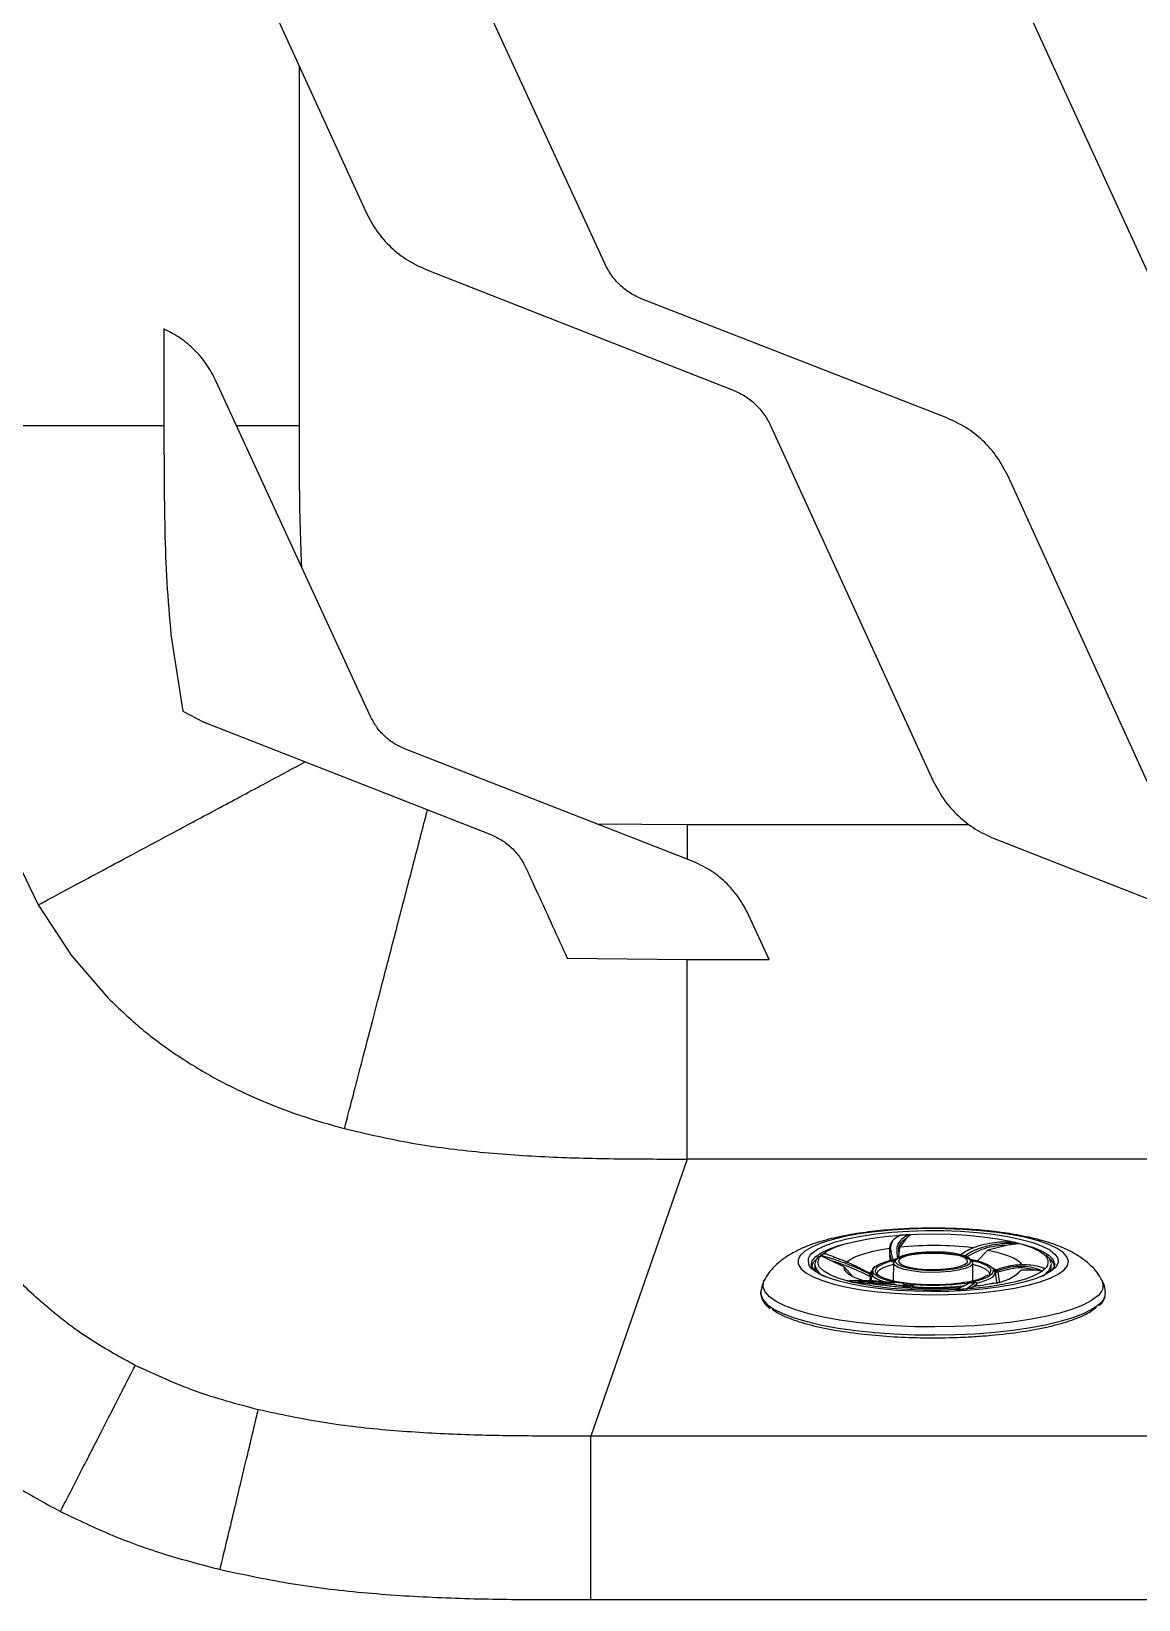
# Model space of a CAD drawing. Extents: x 1076 to 1148, y 508 to 635.
# Drawn here: x 1083.63 to 1090.05, y 539.03 to 548.12 of the extents above; entities that cross this region are included whole.
import ezdxf

# ---------------------------------------------------------------- set-up
doc = ezdxf.new("R2010")
doc.units = 0
doc.header["$MEASUREMENT"] = 0
doc.layers.add('1', color=4, linetype='Continuous')

# ---------------------------------------------------------------- blocks, each defined once
blk = doc.blocks.new('2026 TX')
at = {"layer": '1', "color": 3}
for p, q in [((8.8681, 29.3319), (9.8107, 27.2725)), ((11.1934, 26.9761), (10.2421, 29.0426)), ((13.573, 28.6008), (14.5729, 26.4162)), ((9.423, 28.1195), (9.4227, 26.0363)), ((10.1634, 26.9394), (11.9374, 26.2429)), ((13.176, 26.0819), (11.4114, 26.7699)), ((8.6392, 26.5972), (8.6391, 26.0364)), ((9.834, 24.3555), (8.9405, 26.2963)), ((9.4227, 26.0363), (9.4227, 25.8951)), ((12.1551, 26.0373), (13.0977, 23.9778)), ((14.4762, 23.67), (13.5291, 25.7479)), ((8.6795, 24.8261), (8.7492, 24.3824)), ((8.7492, 24.3824), (8.8666, 24.321)), ((8.8666, 24.321), (10.5328, 23.6669)), ((11.6961, 23.5157), (10.0388, 24.1618)), ((11.1459, 23.7302), (11.6707, 23.7265)), ((11.6707, 23.7265), (13.302, 23.7265)), ((11.6707, 23.7265), (11.6707, 23.5256)), ((13.4504, 23.6448), (15.2359, 22.9438)), ((7.7428, 23.6056), (7.9092, 23.2596)), ((7.9092, 23.2596), (8.1006, 22.9682)), ((12.1458, 22.9429), (12.0277, 23.202)), ((12.029, 23.1993), (12.029, 23.1993)), ((12.029, 23.1993), (12.029, 23.1993)), ((8.1006, 22.9682), (8.3161, 22.719)), ((10.9765, 22.951), (11.6707, 22.9429)), ((11.6707, 22.9429), (12.1458, 22.9429)), ((11.6707, 21.7871), (11.1125, 20.1813)), ((19.4394, 21.7871), (11.6707, 21.7871)), ((12.8508, 21.2728), (12.843, 21.2722)), ((12.8985, 21.2198), (12.9033, 21.2767)), ((12.9406, 21.3274), (12.9033, 21.2767)), ((13.5302, 21.2883), (13.4147, 21.2592)), ((12.3924, 21.1723), (12.3921, 21.1769)), ((12.4118, 21.1745), (12.4127, 21.183)), ((12.4118, 21.1745), (12.4118, 21.1544)), ((12.5806, 21.1618), (12.4937, 21.2035)), ((12.5189, 21.2175), (12.5254, 21.2194)), ((12.8434, 21.2614), (12.8434, 21.2209)), ((12.8465, 21.2209), (12.847, 21.1975)), ((12.8668, 21.186), (12.8658, 21.0809)), ((12.8781, 21.2067), (12.8667, 21.2036)), ((12.8874, 21.2486), (12.8906, 21.2091)), ((12.8974, 21.2397), (12.8965, 21.2172)), ((13.3279, 21.0807), (13.3269, 21.186)), ((13.3497, 21.1929), (13.4147, 21.2592)), ((13.7819, 21.1544), (13.7819, 21.1745)), ((12.4118, 21.1544), (12.4168, 21.1342)), ((12.5806, 21.1618), (12.628, 21.1112)), ((12.7312, 21.0825), (12.7347, 21.105)), ((12.7373, 21.1376), (12.7341, 21.1233)), ((12.7389, 21.136), (12.7364, 21.1289)), ((12.7383, 21.0824), (12.7413, 21.1013)), ((12.7408, 21.1412), (12.7389, 21.136)), ((12.7478, 21.1378), (12.746, 21.134)), ((12.746, 21.134), (12.7491, 21.1269)), ((12.7491, 21.1269), (12.7545, 21.1229)), ((13.4446, 21.1521), (13.4392, 21.1561)), ((13.4446, 21.1521), (13.4477, 21.145)), ((13.4458, 21.1412), (13.4477, 21.145)), ((13.4585, 21.1275), (13.4573, 21.1325)), ((13.468, 21.0645), (13.4585, 21.1275)), ((13.472, 21.1319), (13.4819, 21.0672)), ((13.575, 21.1145), (13.6082, 21.1423)), ((13.6863, 21.1441), (13.6082, 21.1423)), ((14.0758, 21.0847), (14.0769, 21.0824)), ((12.1006, 21.0305), (12.0981, 21.0192)), ((12.7339, 21.0702), (12.7131, 21.0755)), ((12.8041, 21.0552), (12.7221, 21.0657)), ((12.7361, 21.0689), (12.7372, 21.0755)), ((12.8731, 21.0691), (12.8451, 21.0732)), ((12.9285, 21.0648), (12.9408, 21.0626)), ((12.9602, 21.0478), (12.9305, 21.0516)), ((12.9678, 21.0596), (12.9408, 21.0626)), ((12.9678, 21.0596), (12.9759, 21.0592)), ((12.9759, 21.0592), (12.9846, 21.0588)), ((13.2775, 21.0666), (13.2917, 21.068)), ((13.3155, 21.0723), (13.2917, 21.068)), ((13.3155, 21.0723), (13.327, 21.0754)), ((13.3399, 21.048), (13.3253, 21.045)), ((13.3503, 21.0509), (13.3503, 21.0637)), ((14.096, 21.012), (14.0957, 21.0183)), ((18.4475, 20.1813), (11.1125, 20.1813)), ((11.1125, 19.2342), (18.4434, 19.2342))]:
    blk.add_line(p, q, dxfattribs=at)
at = {"layer": '1', "color": 3, "flags": 128}
for points in [[(13.8552, 21.144), (13.875, 21.1691), (13.8809, 21.1946), (13.8728, 21.2201), (13.8508, 21.2451), (13.8154, 21.2692), (13.7672, 21.2919), (13.707, 21.3128), (13.6359, 21.3316), (13.5552, 21.3479), (13.4663, 21.3614), (13.3709, 21.372), (13.2705, 21.3793), (13.1671, 21.3833), (13.0624, 21.3838), (12.9583, 21.381), (12.8566, 21.3748), (12.7593, 21.3654), (12.668, 21.3529), (12.5843, 21.3375), (12.5098, 21.3195), (12.4458, 21.2993), (12.3934, 21.2771), (12.3535, 21.2535), (12.3269, 21.2287), (12.314, 21.2033), (12.3151, 21.1778), (12.3302, 21.1525), (12.3589, 21.1279), (12.4008, 21.1044), (12.4552, 21.0826), (12.5209, 21.0627), (12.597, 21.0451), (12.682, 21.0301), (12.7743, 21.0181), (12.8725, 21.0091), (12.9746, 21.0035), (13.0789, 21.0012), (13.1836, 21.0023), (13.2867, 21.0068), (13.3864, 21.0147), (13.4809, 21.0257), (13.5686, 21.0397), (13.6478, 21.0564), (13.7173, 21.0755), (13.7756, 21.0968), (13.8219, 21.1197), (13.8552, 21.144)], [(12.395, 21.241), (12.4275, 21.2644), (12.473, 21.2865), (12.5307, 21.3068), (12.5993, 21.3249), (12.6777, 21.3406), (12.7642, 21.3534), (12.8572, 21.3632), (12.9548, 21.3697), (13.0552, 21.3729), (13.1565, 21.3725), (13.2565, 21.3688), (13.3535, 21.3617), (13.4454, 21.3514), (13.5306, 21.338), (13.6073, 21.3219), (13.6741, 21.3033), (13.7297, 21.2826), (13.7729, 21.2603), (13.7746, 21.2592)], [(12.3921, 21.1769), (12.3967, 21.1965), (12.4152, 21.2206), (12.4476, 21.2439), (12.4933, 21.2657), (12.5512, 21.2858), (12.6029, 21.2997)], [(12.4516, 21.2322), (12.4837, 21.2547), (12.529, 21.2758), (12.5863, 21.295), (12.6545, 21.3121), (12.7321, 21.3265), (12.8175, 21.338), (12.9089, 21.3463), (13.0043, 21.3514), (13.1016, 21.3529), (13.1988, 21.351), (13.2939, 21.3457), (13.3848, 21.337), (13.4695, 21.3252), (13.5463, 21.3105), (13.6135, 21.2932), (13.6697, 21.2738), (13.7137, 21.2525), (13.7404, 21.2337)], [(12.5946, 21.1891), (12.5972, 21.1916), (12.6155, 21.2055), (12.6402, 21.2187), (12.6709, 21.2311), (12.7074, 21.2426), (12.749, 21.253), (12.7952, 21.2622), (12.8455, 21.27)], [(13.5908, 21.2997), (13.6159, 21.2933), (13.6785, 21.2741), (13.7292, 21.2529), (13.767, 21.2301), (13.7912, 21.2063), (13.8013, 21.1819), (13.8015, 21.1757)], [(12.4151, 21.2018), (12.3988, 21.182), (12.3921, 21.1582)], [(13.7623, 21.175), (13.7531, 21.159), (13.7277, 21.136), (13.6889, 21.1141), (13.6375, 21.0939), (13.5746, 21.0757), (13.5014, 21.0599), (13.4197, 21.0469), (13.3311, 21.037), (13.2375, 21.0303), (13.1409, 21.027), (13.0433, 21.0271), (12.9469, 21.0308), (12.8537, 21.0378), (12.7657, 21.0481), (12.6847, 21.0613), (12.6125, 21.0774), (12.5506, 21.0958), (12.5004, 21.1162), (12.4629, 21.1382), (12.4389, 21.1613), (12.4308, 21.1765)], [(12.77, 21.1165), (12.7699, 21.1242), (12.7803, 21.1407), (12.8045, 21.1563), (12.8415, 21.1704), (12.8667, 21.1772)], [(13.3108, 21.1653), (13.2831, 21.1529), (13.2436, 21.1427), (13.1949, 21.1351), (13.1401, 21.1307), (13.0825, 21.1298), (13.0259, 21.1325), (12.9737, 21.1385), (12.9292, 21.1474), (12.8953, 21.1588), (12.874, 21.1719), (12.8668, 21.1859), (12.874, 21.1999), (12.8952, 21.213), (12.929, 21.2244), (12.9734, 21.2333), (13.0256, 21.2393), (13.0823, 21.242), (13.1398, 21.2411), (13.1947, 21.2368), (13.2434, 21.2292), (13.2829, 21.219), (13.3107, 21.2066), (13.3251, 21.193), (13.3251, 21.1789), (13.3108, 21.1653)], [(12.8922, 21.2153), (12.8785, 21.2022), (12.8775, 21.1911)], [(12.8775, 21.1911), (12.8785, 21.1888), (12.8923, 21.1757), (12.9189, 21.1639), (12.9566, 21.1541), (13.0032, 21.1469), (13.0557, 21.1427), (13.1108, 21.1419), (13.165, 21.1444), (13.2149, 21.1502), (13.2574, 21.1588), (13.2898, 21.1697), (13.31, 21.1822), (13.3168, 21.1936)], [(13.3161, 21.2002), (13.31, 21.2089), (13.2896, 21.2215), (13.2572, 21.2323), (13.2147, 21.2409), (13.1647, 21.2467), (13.1105, 21.2492), (13.0555, 21.2483), (13.003, 21.2441), (12.9565, 21.2369), (12.9187, 21.2271), (12.8922, 21.2153)], [(13.2828, 21.1776), (13.2958, 21.1905), (13.294, 21.2038), (13.2775, 21.2165), (13.2477, 21.2276), (13.2067, 21.2363), (13.1575, 21.2421), (13.1038, 21.2443), (13.0496, 21.243), (12.999, 21.2381), (12.9555, 21.2301), (12.9226, 21.2195), (12.9026, 21.2071), (12.897, 21.1939), (12.9062, 21.1808), (12.9295, 21.1688), (12.9653, 21.1588), (13.0108, 21.1515), (13.0627, 21.1474), (13.1171, 21.147), (13.1701, 21.1501), (13.2176, 21.1566), (13.2561, 21.166), (13.2828, 21.1776)], [(13.3168, 21.1936), (13.3169, 21.1956), (13.3161, 21.2002)], [(13.327, 21.1772), (13.3271, 21.1772), (13.3704, 21.1643), (13.4018, 21.1494), (13.4198, 21.1333), (13.4237, 21.1166), (13.4237, 21.1165)], [(13.4147, 21.2592), (13.4594, 21.2496), (13.4993, 21.2388), (13.5338, 21.227), (13.5626, 21.2143), (13.5852, 21.2008), (13.6012, 21.1868), (13.6091, 21.1757)], [(13.7746, 21.2592), (13.803, 21.2367), (13.8193, 21.2123), (13.8216, 21.1876), (13.8098, 21.163), (13.8051, 21.1575)], [(13.7811, 21.1825), (13.7816, 21.1793), (13.7819, 21.1745)], [(14.0509, 20.994), (14.0146, 20.9669), (13.9654, 20.941), (13.904, 20.9167), (13.8312, 20.8944), (13.7482, 20.8743), (13.656, 20.8568), (13.556, 20.842), (13.4495, 20.8302), (13.3381, 20.8216), (13.2232, 20.8163), (13.1067, 20.8143), (12.9899, 20.8157), (12.8747, 20.8205), (12.7626, 20.8286), (12.6552, 20.8398), (12.554, 20.8541), (12.4604, 20.8712), (12.3757, 20.8908), (12.3012, 20.9128), (12.2378, 20.9368), (12.1865, 20.9624), (12.1479, 20.9894), (12.1227, 21.0173), (12.1112, 21.0456), (12.1135, 21.0742), (12.1183, 21.0856)], [(13.8051, 21.1575), (13.7841, 21.1391), (13.745, 21.1163), (13.6933, 21.0951), (13.63, 21.0758), (13.5563, 21.0588), (13.4737, 21.0446), (13.3837, 21.0332), (13.2881, 21.0251), (13.1889, 21.0202), (13.0878, 21.0188), (12.9869, 21.0208), (12.8882, 21.0263), (12.7935, 21.035), (12.7047, 21.0469), (12.6236, 21.0617), (12.5516, 21.0791), (12.4903, 21.0987), (12.4408, 21.1203), (12.404, 21.1433), (12.397, 21.1492)], [(12.689, 21.0825), (12.6598, 21.0927), (12.6311, 21.1054), (12.6085, 21.1189), (12.5925, 21.1329), (12.5831, 21.1472), (12.5806, 21.1618)], [(13.7768, 21.1342), (13.7782, 21.137), (13.7819, 21.1544)], [(12.0981, 21.0192), (12.0984, 21.002), (12.1101, 20.9733), (12.1356, 20.945), (12.1747, 20.9178), (12.2266, 20.8918), (12.2908, 20.8675), (12.3663, 20.8452), (12.4521, 20.8253), (12.5469, 20.808), (12.6494, 20.7935), (12.7583, 20.7821), (12.8718, 20.774), (12.9885, 20.7692), (13.1068, 20.7677), (13.2249, 20.7697), (13.3412, 20.7751), (13.4541, 20.7838), (13.5619, 20.7958), (13.6633, 20.8107), (13.7566, 20.8285), (13.8408, 20.8488), (13.9144, 20.8714), (13.9766, 20.896), (14.0265, 20.9223), (14.0633, 20.9497)]]:
    blk.add_lwpolyline(points, dxfattribs=at)
at = {"layer": '1', "color": 3}
for centre, radius, start, end in [((13.0962, 19.2846), 2.0015, 83.38021, 95.53105), ((13.0877, 18.8558), 2.496, 92.85544, 94.20268), ((13.3274, 20.3235), 1.0099, 74.66103, 77.124), ((12.4285, 21.1958), 0.0562, 126.51554, 235.91277), ((12.499, 21.1902), 0.0886, 190.21002, 252.56692), ((12.4793, 21.1901), 0.0504, 123.42977, 195.71703), ((12.54, 21.1379), 0.1271, 125.83413, 135.65271), ((13.6837, 21.1999), 0.1014, 291.72928, 345.49378), ((13.7095, 21.1887), 0.0546, 345.4993, 55.4831), ((13.7376, 21.1535), 0.0641, 4.18084, 58.25263), ((12.7529, 21.1351), 0.0284, 195.11256, 211.85946), ((12.7637, 21.1372), 0.0275, 195.11238, 211.85954), ((13.4208, 21.3351), 0.2688, 276.24754, 314.18075), ((13.4299, 21.1341), 0.0275, 15.11238, 31.8596), ((13.4739, 21.1025), 0.0295, 93.86119, 121.70438), ((13.4408, 21.1318), 0.0284, 15.1122, 31.85968), ((13.6537, 21.2412), 0.1271, 305.83422, 315.65167), ((12.8662, 22.0557), 1.0099, 254.66104, 257.12422), ((13.0742, 22.1946), 1.1461, 263.11585, 264.50759), ((13.106, 23.5234), 2.496, 272.85544, 274.20268), ((14.0101, 21.0541), 0.0726, 304.21934, 22.98893), ((14.0142, 21.0153), 0.0819, 306.80952, 357.68004)]:
    blk.add_arc(centre, radius, start, end, dxfattribs=at)
for points, knots in [([(9.8107, 27.2725), (9.8301, 27.2356), (9.8689, 27.1621), (9.9523, 27.0691), (10.0499, 26.9911), (10.1255, 26.9567), (10.1634, 26.9394)], [0, 0, 0, 0, 0.25107, 0.500127, 0.749119, 1, 1, 1, 1]), ([(11.4114, 26.7699), (11.3879, 26.7806), (11.3412, 26.8019), (11.2809, 26.8502), (11.2293, 26.9077), (11.2054, 26.9532), (11.1934, 26.9761)], [0, 0, 0, 0, 0.250886, 0.499879, 0.748935, 1, 1, 1, 1]), ([(8.9405, 26.2963), (8.9237, 26.3287), (8.8901, 26.3932), (8.8189, 26.4762), (8.7359, 26.5471), (8.6715, 26.5805), (8.6392, 26.5972)], [0, 0, 0, 0, 0.2513216, 0.5006285, 0.7496363, 1, 1, 1, 1]), ([(11.9374, 26.2429), (11.9608, 26.2322), (12.0074, 26.211), (12.0677, 26.1628), (12.1192, 26.1054), (12.1431, 26.06), (12.1551, 26.0373)], [0, 0, 0, 0, 0.250872, 0.499859, 0.748918, 1, 1, 1, 1]), ([(13.5291, 25.7479), (13.5097, 25.7849), (13.471, 25.8586), (13.3874, 25.9519), (13.2897, 26.0301), (13.214, 26.0646), (13.176, 26.0819)], [0, 0, 0, 0, 0.25107, 0.50012, 0.749109, 1, 1, 1, 1]), ([(8.6391, 26.0364), (8.5579, 26.0364), (8.3958, 26.0365), (8.1751, 26.0365), (7.9761, 26.0365), (7.8032, 26.0366), (7.6587, 26.0366), (7.5463, 26.0366), (7.4651, 26.0366), (7.4419, 26.0366), (7.4303, 26.0366)], [0, 0, 0, 0, 0.124521, 0.248627, 0.372593, 0.496685, 0.621178, 0.746353, 0.872514, 1, 1, 1, 1]), ([(8.6391, 26.0364), (8.6391, 25.936), (8.639, 25.734), (8.643, 25.4312), (8.6531, 25.1278), (8.6707, 24.9267), (8.6795, 24.8261)], [0, 0, 0, 0, 0.248754, 0.500017, 0.750018, 1, 1, 1, 1]), ([(9.4227, 26.0363), (9.3617, 26.0363), (9.2401, 26.0363), (9.12, 26.0363), (9.0602, 26.0364)], [0, 0, 0, 0, 0.501886, 1, 1, 1, 1]), ([(9.4227, 25.8951), (9.4228, 25.7828), (9.4231, 25.5581), (9.4313, 25.3337), (9.4354, 25.2214)], [0, 0, 0, 0, 0.500006, 1, 1, 1, 1]), ([(10.0388, 24.1618), (10.0167, 24.1718), (9.9728, 24.1918), (9.9162, 24.2372), (9.8677, 24.2913), (9.8453, 24.334), (9.834, 24.3555)], [0, 0, 0, 0, 0.2508846, 0.4998783, 0.7489345, 1, 1, 1, 1]), ([(7.9092, 23.2596), (7.9318, 23.2717), (7.9769, 23.2958), (8.0987, 23.3611), (8.2555, 23.445), (8.4471, 23.5475), (8.668, 23.6658), (8.9138, 23.7974), (9.1788, 23.9393), (9.3648, 24.0388), (9.4581, 24.0888)], [0, 0, 0, 0, 0.12683, 0.25232, 0.376912, 0.501004, 0.624977, 0.749206, 0.874077, 1, 1, 1, 1]), ([(13.0977, 23.9778), (13.1172, 23.941), (13.1559, 23.8675), (13.2394, 23.7745), (13.337, 23.6965), (13.4125, 23.662), (13.4504, 23.6448)], [0, 0, 0, 0, 0.25106, 0.500118, 0.749115, 1, 1, 1, 1]), ([(9.6857, 21.9633), (9.694, 21.9954), (9.7106, 22.0593), (9.7512, 22.2153), (9.8016, 22.409), (9.8617, 22.64), (9.9298, 22.9017), (10.0044, 23.1886), (10.0839, 23.4942), (10.1387, 23.7049), (10.1663, 23.8108)], [0, 0, 0, 0, 0.126489, 0.251713, 0.37612, 0.50012, 0.624105, 0.748469, 0.873619, 1, 1, 1, 1]), ([(10.5328, 23.6669), (10.5547, 23.6568), (10.5985, 23.6369), (10.6551, 23.5917), (10.7035, 23.5377), (10.726, 23.4951), (10.7373, 23.4737)], [0, 0, 0, 0, 0.250872, 0.499858, 0.748917, 1, 1, 1, 1]), ([(10.7373, 23.4737), (10.7373, 23.4737), (10.7373, 23.4737), (10.7373, 23.4737), (10.7373, 23.4737), (10.7373, 23.4737), (10.7374, 23.4734), (10.7378, 23.4726), (10.7393, 23.4692), (10.7453, 23.4561), (10.7678, 23.407), (10.846, 23.2362), (10.9196, 23.0753), (10.9765, 22.951)], [0, 0, 0, 0, 0.000001, 0.000005, 0.00002, 0.000079, 0.000315, 0.001255, 0.004986, 0.019655, 0.076319, 0.28685, 1, 1, 1, 1]), ([(12.0277, 23.202), (12.0095, 23.2367), (11.9731, 23.3059), (11.8947, 23.3935), (11.8029, 23.467), (11.7318, 23.4994), (11.6961, 23.5157)], [0, 0, 0, 0, 0.251069, 0.50012, 0.74911, 1, 1, 1, 1]), ([(11.6707, 21.7871), (11.6707, 21.8087), (11.6707, 21.8517), (11.6707, 21.9485), (11.6707, 22.0665), (11.6707, 22.2065), (11.6707, 22.3658), (11.6707, 22.543), (11.6707, 22.735), (11.6707, 22.8736), (11.6707, 22.9429)], [0, 0, 0, 0, 0.126995, 0.252976, 0.378185, 0.502841, 0.627151, 0.751315, 0.875532, 1, 1, 1, 1]), ([(8.3161, 22.719), (8.3796, 22.6584), (8.5066, 22.5372), (8.7199, 22.3812), (8.9463, 22.245), (9.1847, 22.1307), (9.4315, 22.0354), (9.6009, 21.9874), (9.6857, 21.9633)], [0, 0, 0, 0, 0.166658, 0.333302, 0.499953, 0.666632, 0.83332, 1, 1, 1, 1]), ([(9.6857, 21.9633), (9.8155, 21.9332), (10.0752, 21.8729), (10.4724, 21.8243), (10.8712, 21.7971), (11.271, 21.7874), (11.5375, 21.7872), (11.6707, 21.7871)], [0, 0, 0, 0, 0.199958, 0.399948, 0.599955, 0.799973, 1, 1, 1, 1]), ([(13.0968, 21.3867), (13.0614, 21.3863), (13.0118, 21.3859), (12.9396, 21.3831), (12.8794, 21.3797), (12.8098, 21.3742), (12.7397, 21.3669), (12.6699, 21.3576), (12.602, 21.3465), (12.5371, 21.3334), (12.4747, 21.3181), (12.4148, 21.3003), (12.3555, 21.2786), (12.2981, 21.2522), (12.2424, 21.2192), (12.19, 21.1785), (12.1444, 21.1312), (12.125, 21.0969), (12.116, 21.0809)], [0, 0, 0, 0, 0.082753, 0.115877, 0.170516, 0.226436, 0.285656, 0.34656, 0.408534, 0.471107, 0.534055, 0.599829, 0.666639, 0.739157, 0.806566, 0.870871, 0.939913, 1, 1, 1, 1]), ([(14.0777, 21.0809), (14.0725, 21.0907), (14.0603, 21.1137), (14.0309, 21.1509), (13.9879, 21.1922), (13.9332, 21.2312), (13.8703, 21.2649), (13.8021, 21.2927), (13.7301, 21.3153), (13.6571, 21.3334), (13.5849, 21.3477), (13.5115, 21.3595), (13.4357, 21.369), (13.3603, 21.3763), (13.2918, 21.3811), (13.2271, 21.3843), (13.164, 21.3863), (13.1197, 21.3865), (13.0968, 21.3867)], [0, 0, 0, 0, 0.036962, 0.087016, 0.143723, 0.215325, 0.291376, 0.373072, 0.456604, 0.531238, 0.59724, 0.664444, 0.730598, 0.792971, 0.851817, 0.89635, 0.946702, 1, 1, 1, 1]), ([(8.4726, 20.5916), (8.3883, 20.6374), (8.2196, 20.7291), (7.9882, 20.9011), (7.7754, 21.0957), (7.6547, 21.2448), (7.5943, 21.3194)], [0, 0, 0, 0, 0.2500147, 0.500014, 0.7500026, 1, 1, 1, 1]), ([(12.8684, 21.3208), (12.8604, 21.3116), (12.8456, 21.2947), (12.8421, 21.2608), (12.8467, 21.2267), (12.8544, 21.2019), (12.8582, 21.1897)], [0, 0, 0, 0, 0.3185328, 0.5847985, 0.7954693, 1, 1, 1, 1]), ([(12.8531, 21.2568), (12.8527, 21.2651), (12.8518, 21.2809), (12.8565, 21.3006), (12.869, 21.3253), (12.89, 21.3369), (12.9048, 21.3451)], [0, 0, 0, 0, 0.195125, 0.370019, 0.557188, 1, 1, 1, 1]), ([(12.8684, 21.3208), (12.87, 21.3226), (12.8745, 21.3276), (12.8822, 21.3339), (12.8904, 21.3392), (12.8961, 21.3422), (12.8999, 21.3438), (12.9024, 21.3446), (12.9039, 21.345), (12.9046, 21.3451), (12.9048, 21.3451)], [0, 0, 0, 0, 0.191793, 0.51957, 0.729701, 0.856735, 0.930021, 0.970711, 0.992633, 1, 1, 1, 1]), ([(12.9634, 21.3487), (12.9629, 21.3486), (12.9617, 21.3482), (12.9582, 21.347), (12.9474, 21.3431), (12.9247, 21.3323), (12.8978, 21.307), (12.8843, 21.2776), (12.8869, 21.2526), (12.8874, 21.2486)], [0, 0, 0, 0, 0.009093, 0.024289, 0.07281, 0.238496, 0.548418, 0.927319, 1, 1, 1, 1]), ([(12.9406, 21.3274), (12.9226, 21.3149), (12.8945, 21.2954), (12.8966, 21.2544), (12.8974, 21.2397)], [0, 0, 0, 0, 0.641804, 1, 1, 1, 1]), ([(12.9634, 21.3487), (12.9635, 21.3487), (12.9637, 21.3487), (12.9641, 21.3487), (12.9644, 21.3486), (12.9647, 21.3485), (12.9649, 21.3482), (12.9645, 21.347), (12.9593, 21.3422), (12.9506, 21.3356), (12.9431, 21.3295), (12.9406, 21.3274)], [0, 0, 0, 0, 0.005501, 0.011055, 0.016084, 0.02158, 0.030977, 0.060324, 0.195274, 0.730604, 1, 1, 1, 1]), ([(13.2511, 21.2295), (13.2651, 21.2395), (13.287, 21.2551), (13.3215, 21.2707), (13.3501, 21.2816), (13.3885, 21.293), (13.4375, 21.3027), (13.4956, 21.3084), (13.5342, 21.3081), (13.5525, 21.3079)], [0, 0, 0, 0, 0.174369, 0.273947, 0.372869, 0.471208, 0.655752, 0.836402, 1, 1, 1, 1]), ([(13.5946, 21.2974), (13.5937, 21.2974), (13.5913, 21.2975), (13.5842, 21.2979), (13.5618, 21.2986), (13.5107, 21.2982), (13.4286, 21.2887), (13.3435, 21.2651), (13.2969, 21.2358), (13.2787, 21.2245)], [0, 0, 0, 0, 0.007777, 0.020773, 0.062269, 0.203971, 0.469029, 0.79308, 1, 1, 1, 1]), ([(13.5302, 21.2883), (13.4826, 21.2845), (13.3949, 21.2775), (13.3247, 21.2377), (13.2926, 21.2196)], [0, 0, 0, 0, 0.543658, 1, 1, 1, 1]), ([(13.5946, 21.2974), (13.5947, 21.2973), (13.5948, 21.2973), (13.5949, 21.2972), (13.5949, 21.2971), (13.5947, 21.297), (13.594, 21.2967), (13.5904, 21.296), (13.5749, 21.2942), (13.554, 21.2918), (13.5362, 21.2892), (13.5302, 21.2883)], [0, 0, 0, 0, 0.005501, 0.011055, 0.016084, 0.02158, 0.030977, 0.060324, 0.195274, 0.730604, 1, 1, 1, 1]), ([(13.5356, 21.3078), (13.5374, 21.3079), (13.5426, 21.3082), (13.5488, 21.3085), (13.5521, 21.308), (13.5525, 21.3079)], [0, 0, 0, 0, 0.3151714, 0.9233372, 1, 1, 1, 1]), ([(12.4371, 21.2252), (12.4333, 21.2215), (12.4236, 21.2119), (12.4154, 21.1986), (12.4143, 21.1886), (12.414, 21.1858)], [0, 0, 0, 0, 0.317349, 0.806497, 1, 1, 1, 1]), ([(12.4937, 21.2035), (12.4902, 21.2051), (12.4808, 21.2094), (12.4687, 21.2151), (12.4588, 21.2201), (12.4533, 21.2232), (12.4506, 21.225), (12.4494, 21.226), (12.449, 21.2265), (12.4491, 21.2267), (12.4492, 21.2267)], [0, 0, 0, 0, 0.191814, 0.519611, 0.729753, 0.856784, 0.930061, 0.970742, 0.992656, 1, 1, 1, 1]), ([(12.7288, 21.1201), (12.7144, 21.1274), (12.6867, 21.1415), (12.6439, 21.1606), (12.6025, 21.1773), (12.5619, 21.1922), (12.523, 21.2053), (12.4844, 21.2173), (12.4611, 21.2235), (12.4492, 21.2267)], [0, 0, 0, 0, 0.136039, 0.261937, 0.40799, 0.540278, 0.678402, 0.83502, 1, 1, 1, 1]), ([(12.4656, 21.2409), (12.4657, 21.2409), (12.4658, 21.241), (12.466, 21.2411), (12.4664, 21.2411), (12.4668, 21.2411), (12.4678, 21.2409), (12.471, 21.2401), (12.4751, 21.2385), (12.4783, 21.2369), (12.4797, 21.2362)], [0, 0, 0, 0, 0.018075, 0.036327, 0.052852, 0.070911, 0.10179, 0.198223, 0.641669, 1, 1, 1, 1]), ([(12.4656, 21.2409), (12.4661, 21.2408), (12.4673, 21.2404), (12.4708, 21.2392), (12.4824, 21.2354), (12.511, 21.2254), (12.5656, 21.2044), (12.6422, 21.1722), (12.6995, 21.1415), (12.7255, 21.1277)], [0, 0, 0, 0, 0.007324, 0.019565, 0.058649, 0.192116, 0.441769, 0.746986, 1, 1, 1, 1]), ([(12.4937, 21.2035), (12.5161, 21.1963), (12.5571, 21.1832), (12.6226, 21.1581), (12.681, 21.1328), (12.717, 21.1142), (12.7347, 21.105)], [0, 0, 0, 0, 0.3184526, 0.5840837, 0.7951285, 1, 1, 1, 1]), ([(12.7478, 21.1378), (12.7489, 21.1439), (12.751, 21.1563), (12.7752, 21.1741), (12.8128, 21.1905), (12.8489, 21.1993), (12.8667, 21.2036)], [0, 0, 0, 0, 0.2470114, 0.5, 0.7529886, 1, 1, 1, 1]), ([(12.7732, 21.1603), (12.7885, 21.1698), (12.8121, 21.1845), (12.8567, 21.1974), (12.8777, 21.2011), (12.8803, 21.2015)], [0, 0, 0, 0, 0.618631, 0.951651, 1, 1, 1, 1]), ([(12.8654, 21.2046), (12.8624, 21.2143), (12.8566, 21.2331), (12.8543, 21.2491), (12.8531, 21.2568)], [0, 0, 0, 0, 0.519487, 1, 1, 1, 1]), ([(12.8667, 21.2036), (12.8658, 21.2037), (12.8641, 21.2039), (12.8623, 21.2032), (12.8617, 21.2023), (12.8616, 21.2022)], [0, 0, 0, 0, 0.4686652, 0.9373304, 1, 1, 1, 1]), ([(13.3062, 21.2072), (13.3131, 21.206), (13.3414, 21.2014), (13.3802, 21.1901), (13.4199, 21.1741), (13.4328, 21.1621), (13.4392, 21.1561)], [0, 0, 0, 0, 0.098269, 0.401232, 0.704195, 1, 1, 1, 1]), ([(13.3173, 21.2004), (13.3268, 21.1985), (13.3539, 21.1928), (13.3877, 21.1809), (13.4162, 21.1657), (13.4366, 21.1447), (13.4269, 21.129), (13.4205, 21.1187)], [0, 0, 0, 0, 0.101801, 0.288994, 0.476187, 0.65949, 1, 1, 1, 1]), ([(13.4399, 21.156), (13.4361, 21.1595), (13.4252, 21.169), (13.3889, 21.1829), (13.3545, 21.1936), (13.331, 21.1975), (13.3291, 21.1978)], [0, 0, 0, 0, 0.209149, 0.587412, 0.965675, 1, 1, 1, 1]), ([(13.4649, 21.1468), (13.4812, 21.1524), (13.5131, 21.1633), (13.5631, 21.1731), (13.6143, 21.1775), (13.6648, 21.1747), (13.7088, 21.1662), (13.7332, 21.1568), (13.7445, 21.1524)], [0, 0, 0, 0, 0.154219, 0.301464, 0.47799, 0.661716, 0.843633, 1, 1, 1, 1]), ([(13.7795, 21.1851), (13.778, 21.1916), (13.7747, 21.2062), (13.7635, 21.2205), (13.7536, 21.2283), (13.7516, 21.2298)], [0, 0, 0, 0, 0.39766, 0.880301, 1, 1, 1, 1]), ([(13.8009, 21.1762), (13.801, 21.1745), (13.8012, 21.1696), (13.798, 21.1617), (13.7912, 21.1544), (13.7888, 21.1518)], [0, 0, 0, 0, 0.251632, 0.731537, 1, 1, 1, 1]), ([(12.1203, 21.0875), (12.115, 21.0774), (12.1043, 21.057), (12.1009, 21.0328), (12.0992, 21.0206)], [0, 0, 0, 0, 0.496171, 1, 1, 1, 1]), ([(12.4115, 21.1451), (12.4099, 21.1464), (12.403, 21.152), (12.3968, 21.1612), (12.3925, 21.1693), (12.3928, 21.1733), (12.3928, 21.1743)], [0, 0, 0, 0, 0.109225, 0.479167, 0.868993, 1, 1, 1, 1]), ([(12.5991, 21.0818), (12.6, 21.0818), (12.6024, 21.0819), (12.6095, 21.0823), (12.6319, 21.0832), (12.6829, 21.0844), (12.761, 21.0836), (12.8165, 21.0762), (12.845, 21.0724)], [0, 0, 0, 0, 0.010389, 0.027751, 0.083186, 0.272486, 0.62658, 1, 1, 1, 1]), ([(12.7255, 21.1277), (12.725, 21.128), (12.7242, 21.1287), (12.7231, 21.1286), (12.7225, 21.1278), (12.7221, 21.1269), (12.7218, 21.1258), (12.7217, 21.1249), (12.7217, 21.1244)], [0, 0, 0, 0, 0.277559, 0.532523, 0.651824, 0.76723, 0.88213, 1, 1, 1, 1]), ([(12.7372, 21.1301), (12.7363, 21.1293), (12.7346, 21.1278), (12.7314, 21.1267), (12.7282, 21.1266), (12.7263, 21.1273), (12.7255, 21.1277)], [0, 0, 0, 0, 0.266689, 0.531115, 0.778754, 1, 1, 1, 1]), ([(12.7347, 21.105), (12.7346, 21.1057), (12.7346, 21.1072), (12.734, 21.1103), (12.7328, 21.114), (12.731, 21.1178), (12.7295, 21.1193), (12.7288, 21.1201)], [0, 0, 0, 0, 0.111469, 0.230184, 0.482261, 0.743373, 1, 1, 1, 1]), ([(12.7413, 21.1013), (12.7411, 21.1016), (12.7406, 21.1022), (12.7391, 21.1032), (12.7371, 21.1042), (12.7355, 21.1047), (12.7347, 21.105)], [0, 0, 0, 0, 0.245337, 0.5, 0.754663, 1, 1, 1, 1]), ([(12.7363, 21.1289), (12.7364, 21.1291), (12.7365, 21.1293), (12.7366, 21.13), (12.7367, 21.1305), (12.7369, 21.1309), (12.7371, 21.1303), (12.7372, 21.1301)], [0, 0, 0, 0, 0.2237371, 0.3032861, 0.4723028, 0.7443974, 1, 1, 1, 1]), ([(12.7372, 21.1301), (12.7378, 21.1306), (12.739, 21.1318), (12.7412, 21.1331), (12.7436, 21.1339), (12.7452, 21.134), (12.746, 21.134)], [0, 0, 0, 0, 0.257259, 0.51339, 0.762603, 1, 1, 1, 1]), ([(12.7404, 21.1227), (12.7409, 21.1214), (12.7419, 21.119), (12.7428, 21.1152), (12.7432, 21.1135)], [0, 0, 0, 0, 0.571403, 1, 1, 1, 1]), ([(12.7413, 21.1013), (12.7417, 21.1031), (12.7425, 21.1072), (12.743, 21.1113), (12.7432, 21.1135)], [0, 0, 0, 0, 0.459354, 1, 1, 1, 1]), ([(12.7432, 21.1135), (12.7501, 21.1074), (12.764, 21.0951), (12.792, 21.0821), (12.8144, 21.0764), (12.8188, 21.0753)], [0, 0, 0, 0, 0.445616, 0.891232, 1, 1, 1, 1]), ([(12.7683, 21.1668), (12.7678, 21.1666), (12.7542, 21.1609), (12.7487, 21.1543), (12.7433, 21.148)], [0, 0, 0, 0, 0.034071, 1, 1, 1, 1]), ([(12.9285, 21.0648), (12.9073, 21.0681), (12.8644, 21.0748), (12.8132, 21.0888), (12.7739, 21.105), (12.7609, 21.1169), (12.7545, 21.1229)], [0, 0, 0, 0, 0.2470114, 0.5, 0.7529886, 1, 1, 1, 1]), ([(12.8237, 21.093), (12.8182, 21.0947), (12.7987, 21.1009), (12.778, 21.1134), (12.7568, 21.1343), (12.7667, 21.15), (12.7732, 21.1603)], [0, 0, 0, 0, 0.092698, 0.3315713, 0.5654807, 1, 1, 1, 1]), ([(13.4135, 21.1152), (13.4003, 21.1068), (13.379, 21.0932), (13.3222, 21.0784), (13.2669, 21.0684), (13.204, 21.0615), (13.1184, 21.0568), (13.0096, 21.0585), (12.9122, 21.0701), (12.8523, 21.0828), (12.8316, 21.0902), (12.8237, 21.093)], [0, 0, 0, 0, 0.147032, 0.237941, 0.330779, 0.423618, 0.514527, 0.683403, 0.85228, 0.943189, 1, 1, 1, 1]), ([(13.4458, 21.1412), (13.4448, 21.1351), (13.4427, 21.1227), (13.4185, 21.1049), (13.3809, 21.0885), (13.3448, 21.0797), (13.327, 21.0754)], [0, 0, 0, 0, 0.247011, 0.5, 0.752989, 1, 1, 1, 1]), ([(13.3478, 21.068), (13.3616, 21.0714), (13.394, 21.0794), (13.4289, 21.095), (13.454, 21.1133), (13.4562, 21.1261), (13.4573, 21.1325)], [0, 0, 0, 0, 0.200144, 0.466763, 0.733381, 1, 1, 1, 1]), ([(13.4573, 21.1325), (13.4572, 21.1339), (13.4571, 21.1364), (13.4568, 21.1397), (13.4566, 21.1407), (13.4565, 21.1413)], [0, 0, 0, 0, 0.40286, 0.687897, 1, 1, 1, 1]), ([(13.4609, 21.1444), (13.4615, 21.1452), (13.4627, 21.1467), (13.4642, 21.1468), (13.4649, 21.1468)], [0, 0, 0, 0, 0.504016, 1, 1, 1, 1]), ([(13.728, 21.1382), (13.7276, 21.1384), (13.7264, 21.1391), (13.7228, 21.1409), (13.7113, 21.1464), (13.6827, 21.1572), (13.6281, 21.1672), (13.5515, 21.1647), (13.4942, 21.1472), (13.4682, 21.1392)], [0, 0, 0, 0, 0.007324, 0.019564, 0.058649, 0.192116, 0.441769, 0.746986, 1, 1, 1, 1]), ([(13.4682, 21.1392), (13.4687, 21.1391), (13.4695, 21.1388), (13.4705, 21.1374), (13.4712, 21.136), (13.4716, 21.1347), (13.4719, 21.1333), (13.4719, 21.1324), (13.472, 21.1319)], [0, 0, 0, 0, 0.27767, 0.532627, 0.651875, 0.767289, 0.882123, 1, 1, 1, 1]), ([(13.6863, 21.1441), (13.6559, 21.151), (13.5945, 21.1649), (13.5131, 21.143), (13.472, 21.1319)], [0, 0, 0, 0, 0.494868, 1, 1, 1, 1]), ([(13.728, 21.1382), (13.728, 21.1382), (13.7279, 21.1381), (13.7277, 21.138), (13.7273, 21.138), (13.7269, 21.138), (13.7259, 21.1379), (13.7227, 21.1382), (13.7125, 21.14), (13.7003, 21.1423), (13.6898, 21.1437), (13.6863, 21.1441)], [0, 0, 0, 0, 0.005486, 0.011027, 0.016042, 0.021524, 0.030897, 0.060168, 0.194769, 0.728714, 1, 1, 1, 1]), ([(13.7279, 21.1583), (13.7307, 21.1576), (13.7354, 21.1566), (13.7407, 21.1547), (13.7447, 21.1534), (13.7445, 21.1525), (13.7445, 21.1524)], [0, 0, 0, 0, 0.396891, 0.679811, 0.964041, 1, 1, 1, 1]), ([(14.0945, 21.0179), (14.0944, 21.0222), (14.0937, 21.0437), (14.0858, 21.0674), (14.0763, 21.0828), (14.0751, 21.0848)], [0, 0, 0, 0, 0.177847, 0.896623, 1, 1, 1, 1]), ([(12.1021, 21.0339), (12.1012, 21.0318), (12.0965, 21.0208), (12.0969, 20.9986), (12.1059, 20.9702), (12.1242, 20.9442), (12.1428, 20.9288), (12.1517, 20.9213)], [0, 0, 0, 0, 0.053505, 0.284111, 0.526411, 0.770621, 1, 1, 1, 1]), ([(12.873, 21.0688), (12.8591, 21.0705), (12.8328, 21.0737), (12.7889, 21.0756), (12.7433, 21.0759), (12.6931, 21.0746), (12.6589, 21.0723), (12.6412, 21.0712)], [0, 0, 0, 0, 0.200454, 0.377264, 0.581195, 0.784208, 1, 1, 1, 1]), ([(12.7221, 21.0657), (12.717, 21.066), (12.7032, 21.0671), (12.6834, 21.0683), (12.6653, 21.0693), (12.6541, 21.07), (12.6475, 21.0705), (12.6438, 21.0708), (12.642, 21.071), (12.6414, 21.0712), (12.6412, 21.0712)], [0, 0, 0, 0, 0.191801, 0.519634, 0.729787, 0.856818, 0.93009, 0.970764, 0.992671, 1, 1, 1, 1]), ([(12.7221, 21.0657), (12.7491, 21.066), (12.8015, 21.0668), (12.8485, 21.0623), (12.8714, 21.0602)], [0, 0, 0, 0, 0.514612, 1, 1, 1, 1]), ([(12.7269, 21.0754), (12.7526, 21.0753), (12.8007, 21.0751), (12.8393, 21.0652), (12.8572, 21.0606)], [0, 0, 0, 0, 0.534202, 1, 1, 1, 1]), ([(12.7663, 21.0632), (12.7587, 21.0647), (12.7475, 21.0669), (12.7402, 21.0687), (12.7379, 21.0693)], [0, 0, 0, 0, 0.681572, 1, 1, 1, 1]), ([(13.0968, 21.0359), (13.0716, 21.0361), (13.0361, 21.0365), (12.985, 21.0386), (12.9428, 21.041), (12.8955, 21.0449), (12.8508, 21.0498), (12.8198, 21.0538), (12.806, 21.0562), (12.8043, 21.0565)], [0, 0, 0, 0, 0.235418, 0.331091, 0.487534, 0.646093, 0.810954, 0.976094, 1, 1, 1, 1]), ([(12.825, 21.0736), (12.8358, 21.0705), (12.8635, 21.0624), (12.9004, 21.0569), (12.9229, 21.0536)], [0, 0, 0, 0, 0.38975, 1, 1, 1, 1]), ([(12.8714, 21.0602), (12.8902, 21.0575), (12.9274, 21.0522), (12.9582, 21.0417), (12.9733, 21.0365)], [0, 0, 0, 0, 0.5088928, 1, 1, 1, 1]), ([(12.9317, 21.052), (12.9305, 21.0521), (12.9284, 21.0524), (12.9258, 21.0518), (12.9241, 21.0507), (12.9232, 21.0496), (12.9226, 21.0484), (12.9225, 21.0474), (12.9225, 21.047)], [0, 0, 0, 0, 0.277558, 0.532524, 0.651825, 0.767232, 0.882131, 1, 1, 1, 1]), ([(12.9229, 21.0536), (12.924, 21.0539), (12.9254, 21.0544), (12.9274, 21.0553), (12.9297, 21.0562), (12.933, 21.057), (12.9356, 21.0569), (12.9369, 21.0568)], [0, 0, 0, 0, 0.224307, 0.303573, 0.473827, 0.745729, 1, 1, 1, 1]), ([(12.9369, 21.0568), (12.9365, 21.0559), (12.9357, 21.054), (12.9343, 21.0523), (12.9329, 21.0516), (12.9321, 21.0519), (12.9317, 21.052)], [0, 0, 0, 0, 0.266689, 0.531115, 0.778754, 1, 1, 1, 1]), ([(12.9369, 21.0568), (12.9371, 21.0575), (12.9377, 21.0589), (12.9387, 21.0606), (12.9397, 21.0619), (12.9404, 21.0624), (12.9408, 21.0626)], [0, 0, 0, 0, 0.257259, 0.51339, 0.762603, 1, 1, 1, 1]), ([(12.9616, 21.0488), (12.9623, 21.0486), (12.9639, 21.0482), (12.9654, 21.0472), (12.9662, 21.0467)], [0, 0, 0, 0, 0.496413, 1, 1, 1, 1]), ([(12.9645, 21.0538), (12.9678, 21.053), (12.9735, 21.0516), (12.9787, 21.0486), (12.9809, 21.0473)], [0, 0, 0, 0, 0.571399, 1, 1, 1, 1]), ([(12.9809, 21.0473), (13.0063, 21.0457), (13.0569, 21.0423), (13.1361, 21.0426), (13.2137, 21.0465), (13.2602, 21.0524), (13.2834, 21.0554)], [0, 0, 0, 0, 0.25, 0.5, 0.75, 1, 1, 1, 1]), ([(13.2775, 21.0666), (13.2552, 21.0637), (13.2102, 21.058), (13.1348, 21.0542), (13.0579, 21.0539), (13.0088, 21.0572), (12.9846, 21.0588)], [0, 0, 0, 0, 0.247011, 0.5, 0.752989, 1, 1, 1, 1]), ([(13.2514, 21.0413), (13.2481, 21.0411), (13.2319, 21.0397), (13.2, 21.0382), (13.1518, 21.0363), (13.1168, 21.0361), (13.0968, 21.0359)], [0, 0, 0, 0, 0.068113, 0.336047, 0.620728, 1, 1, 1, 1]), ([(13.2303, 21.0304), (13.2302, 21.0304), (13.2299, 21.0304), (13.2296, 21.0304), (13.2293, 21.0304), (13.229, 21.0305), (13.2288, 21.0307), (13.229, 21.0311), (13.2297, 21.0314), (13.2302, 21.0317)], [0, 0, 0, 0, 0.043041, 0.086505, 0.125854, 0.168858, 0.242389, 0.472021, 1, 1, 1, 1]), ([(13.2303, 21.0304), (13.2307, 21.0306), (13.2319, 21.0313), (13.2355, 21.0331), (13.2463, 21.0387), (13.2687, 21.0502), (13.2949, 21.0637), (13.3006, 21.065), (13.3034, 21.0656)], [0, 0, 0, 0, 0.010924, 0.02918, 0.087469, 0.286515, 0.658839, 1, 1, 1, 1]), ([(13.3406, 21.0716), (13.3409, 21.0716), (13.3416, 21.0716), (13.3371, 21.0676), (13.3246, 21.0578), (13.3036, 21.0438), (13.2889, 21.034)], [0, 0, 0, 0, 0.149579, 0.335252, 0.53319, 1, 1, 1, 1]), ([(13.3253, 21.045), (13.3236, 21.0445), (13.3192, 21.0429), (13.3115, 21.0403), (13.3033, 21.0376), (13.2976, 21.0359), (13.2937, 21.0349), (13.2913, 21.0344), (13.2898, 21.0341), (13.2891, 21.034), (13.2889, 21.034)], [0, 0, 0, 0, 0.191797, 0.519572, 0.729704, 0.856737, 0.930022, 0.970712, 0.992634, 1, 1, 1, 1]), ([(13.3082, 21.0673), (13.3071, 21.0672), (13.3055, 21.0672), (13.3034, 21.0663), (13.3025, 21.0656), (13.3021, 21.0652)], [0, 0, 0, 0, 0.481231, 0.738183, 1, 1, 1, 1]), ([(13.3406, 21.072), (13.3392, 21.0718), (13.3285, 21.0699), (13.315, 21.0684), (13.3033, 21.067)], [0, 0, 0, 0, 0.128787, 1, 1, 1, 1]), ([(13.321, 21.0667), (13.3237, 21.0668), (13.3284, 21.0669), (13.3327, 21.0652), (13.3346, 21.0645)], [0, 0, 0, 0, 0.571403, 1, 1, 1, 1]), ([(13.3253, 21.045), (13.3335, 21.0509), (13.3482, 21.0613), (13.3494, 21.0631), (13.3499, 21.0639)], [0, 0, 0, 0, 0.564087, 1, 1, 1, 1]), ([(13.4492, 21.0678), (13.443, 21.0664), (13.4274, 21.0628), (13.3918, 21.0567), (13.3609, 21.0519), (13.3418, 21.0498), (13.3397, 21.0496)], [0, 0, 0, 0, 0.233637, 0.589018, 0.956158, 1, 1, 1, 1]), ([(13.3503, 21.0636), (13.3502, 21.0648), (13.3501, 21.0671), (13.3478, 21.0703), (13.3444, 21.0721), (13.3421, 21.072), (13.3409, 21.0719)], [0, 0, 0, 0, 0.242788, 0.500262, 0.7576, 1, 1, 1, 1]), ([(14.0606, 20.9379), (14.0628, 20.9398), (14.0729, 20.9488), (14.0846, 20.9664), (14.0947, 20.987), (14.0947, 21.0002), (14.0947, 21.0045)], [0, 0, 0, 0, 0.098003, 0.45787, 0.82263, 1, 1, 1, 1]), ([(12.1643, 20.9177), (12.1654, 20.9168), (12.1843, 20.8999), (12.2462, 20.8691), (12.3444, 20.8358), (12.439, 20.8128), (12.5392, 20.7928), (12.6741, 20.7732), (12.8466, 20.7579), (13.0277, 20.7505), (13.1846, 20.7514), (13.3121, 20.7568), (13.4407, 20.7655), (13.5944, 20.7825), (13.7306, 20.8069), (13.825, 20.8299), (13.9065, 20.8544), (13.9886, 20.8872), (14.0261, 20.9159), (14.0443, 20.9298)], [0, 0, 0, 0, 0.00497, 0.085067, 0.165164, 0.204426, 0.243697, 0.318998, 0.390045, 0.461091, 0.536392, 0.575655, 0.614926, 0.695022, 0.775119, 0.814381, 0.853652, 0.928954, 1, 1, 1, 1]), ([(8.0392, 19.7448), (8.0663, 19.7978), (8.1198, 19.9021), (8.1979, 20.0546), (8.2706, 20.1965), (8.3344, 20.3211), (8.3861, 20.422), (8.4246, 20.4975), (8.4521, 20.5513), (8.4657, 20.578), (8.4726, 20.5916)], [0, 0, 0, 0, 0.132976, 0.261296, 0.38301, 0.500005, 0.616997, 0.738708, 0.867024, 1, 1, 1, 1]), ([(9.1855, 20.3343), (9.0629, 20.3669), (8.8179, 20.4321), (8.5877, 20.5384), (8.4726, 20.5916)], [0, 0, 0, 0, 0.50005, 1, 1, 1, 1]), ([(8.9639, 19.4087), (8.9778, 19.4666), (9.0051, 19.5805), (9.045, 19.7471), (9.0822, 19.9022), (9.1148, 20.0383), (9.1412, 20.1487), (9.1609, 20.2312), (9.1749, 20.2901), (9.1819, 20.3194), (9.1855, 20.3343)], [0, 0, 0, 0, 0.132964, 0.261277, 0.382996, 0.500002, 0.617007, 0.738724, 0.867036, 1, 1, 1, 1]), ([(11.1125, 20.1813), (10.9833, 20.1813), (10.725, 20.1813), (10.3374, 20.1887), (9.9504, 20.2115), (9.5647, 20.2535), (9.3119, 20.3074), (9.1855, 20.3343)], [0, 0, 0, 0, 0.200026, 0.400042, 0.600047, 0.800039, 1, 1, 1, 1]), ([(11.1125, 19.2342), (11.1125, 19.294), (11.1125, 19.4115), (11.1125, 19.5833), (11.1125, 19.743), (11.1125, 19.8828), (11.1125, 19.9956), (11.1125, 20.0791), (11.1125, 20.1379), (11.1125, 20.1667), (11.1125, 20.1813)], [0, 0, 0, 0, 0.133122, 0.261502, 0.383156, 0.5, 0.616844, 0.738498, 0.866878, 1, 1, 1, 1]), ([(7.5125, 20.0758), (7.5966, 20.0147), (7.7647, 19.8926), (7.9477, 19.794), (8.0392, 19.7448)], [0, 0, 0, 0, 0.499994, 1, 1, 1, 1]), ([(8.0392, 19.7448), (8.138, 19.6975), (8.3358, 19.6029), (8.6459, 19.4919), (8.8579, 19.4364), (8.9639, 19.4087)], [0, 0, 0, 0, 0.333317, 0.66665, 1, 1, 1, 1]), ([(8.9639, 19.4087), (9.1049, 19.3787), (9.3868, 19.3186), (9.8167, 19.2696), (10.2481, 19.2427), (10.6803, 19.234), (10.9685, 19.2341), (11.1125, 19.2342)], [0, 0, 0, 0, 0.199968, 0.399957, 0.599962, 0.799979, 1, 1, 1, 1])]:
    blk.add_open_spline(points, degree=3, knots=knots, dxfattribs=at)
for points in [[(12.7288, 21.1201), (12.7298, 21.1197), (12.7317, 21.1191), (12.735, 21.1193), (12.738, 21.1205), (12.7396, 21.122), (12.7404, 21.1227)], [(12.7478, 21.1378), (12.7465, 21.1376), (12.7439, 21.1374), (12.7404, 21.1354), (12.7376, 21.1326), (12.7368, 21.1301), (12.7364, 21.1289)], [(12.7491, 21.1269), (12.7483, 21.1268), (12.7466, 21.1266), (12.7443, 21.1258), (12.7421, 21.1245), (12.7409, 21.1233), (12.7404, 21.1227)], [(12.7545, 21.1229), (12.7532, 21.1227), (12.7506, 21.1223), (12.7472, 21.1202), (12.7445, 21.1172), (12.7436, 21.1148), (12.7432, 21.1135)], [(13.4392, 21.1561), (13.4405, 21.1561), (13.4431, 21.1559), (13.4465, 21.1542), (13.4492, 21.1515), (13.4501, 21.1491), (13.4505, 21.1479)], [(13.4446, 21.1521), (13.4454, 21.1521), (13.4471, 21.1521), (13.4494, 21.1514), (13.4516, 21.1503), (13.4527, 21.1492), (13.4533, 21.1486)], [(13.4458, 21.1412), (13.4472, 21.1411), (13.4498, 21.1409), (13.4533, 21.139), (13.456, 21.1361), (13.4569, 21.1337), (13.4573, 21.1325)], [(13.4565, 21.1413), (13.4559, 21.1418), (13.4548, 21.1429), (13.4526, 21.1441), (13.4502, 21.1449), (13.4485, 21.1449), (13.4477, 21.145)], [(13.4649, 21.1468), (13.4639, 21.1464), (13.4619, 21.1456), (13.4587, 21.1456), (13.4557, 21.1466), (13.4541, 21.1479), (13.4533, 21.1486)], [(13.4565, 21.1413), (13.4573, 21.1406), (13.4589, 21.1392), (13.462, 21.1382), (13.4652, 21.1381), (13.4672, 21.1388), (13.4682, 21.1392)], [(12.9285, 21.0648), (12.9278, 21.0644), (12.9266, 21.0636), (12.9249, 21.0609), (12.9236, 21.0575), (12.9232, 21.0549), (12.9229, 21.0536)], [(12.9602, 21.0489), (12.9606, 21.0488), (12.9613, 21.0485), (12.9625, 21.0494), (12.9637, 21.0511), (12.9643, 21.0529), (12.9645, 21.0538)], [(12.9678, 21.0596), (12.9675, 21.0594), (12.9669, 21.0589), (12.966, 21.0576), (12.9652, 21.0559), (12.9648, 21.0545), (12.9645, 21.0538)], [(12.9846, 21.0588), (12.9842, 21.0584), (12.9834, 21.0575), (12.9822, 21.0548), (12.9813, 21.0513), (12.9811, 21.0486), (12.9809, 21.0473)]]:
    blk.add_open_spline(points, degree=3, dxfattribs=at)

msp = doc.modelspace()

# ---------------------------------------------------------------- block references
at = {"layer": '1'}
msp.add_blockref('2026 TX', (1075.7625, 519.7937), dxfattribs=at)

doc.saveas('drawing.dxf')
